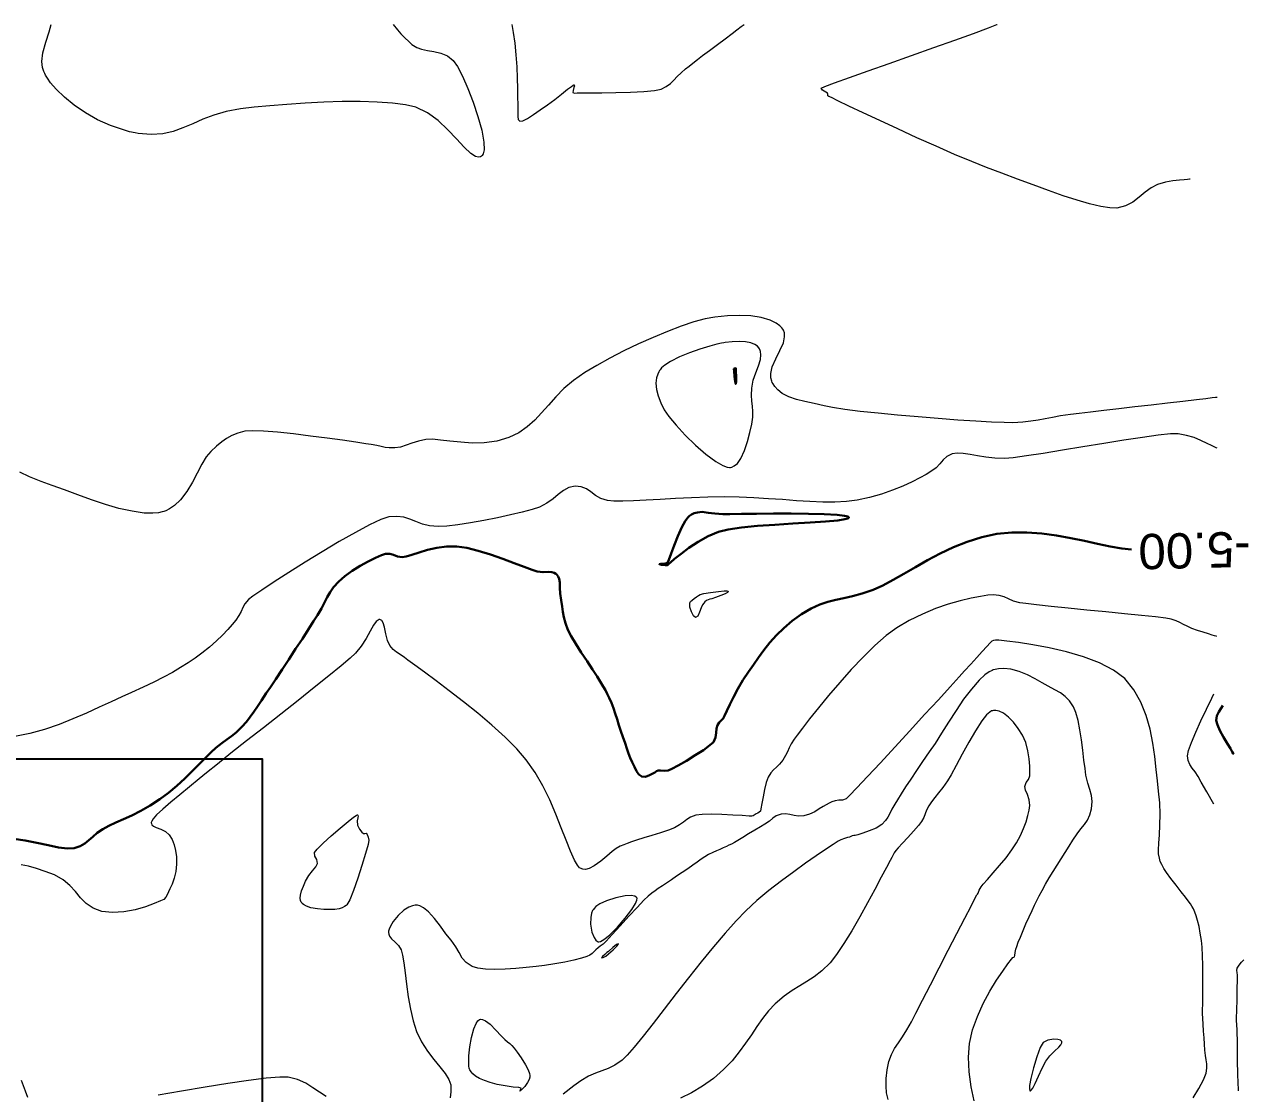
# Model space of a CAD drawing. Header units: metres. Extents: x 2662 to 3279, y 1027 to 1511.
# Drawn here: x 3166.9 to 3270.9, y 1419.6 to 1510.5 of the extents above; entities that cross this region are included whole.
import ezdxf

# ---------------------------------------------------------------- set-up
doc = ezdxf.new("R2010")
doc.units = ezdxf.units.M
doc.header["$LTSCALE"] = 1000
doc.layers.add('01 main point', color=1, linetype='Continuous')
for name, color, linetype, lineweight in [('CONT-MJR', 251, 'Continuous', 30), ('CONT-MNR', 252, 'Continuous', 9), ('TEXT KONT', 3, 'Continuous', 15)]:
    doc.layers.add(name, color=color, linetype=linetype, lineweight=lineweight)
doc.styles.get("Standard").update_dxf_attribs({"font": 'arial.ttf'})

msp = doc.modelspace()

# ---------------------------------------------------------------- linework, layer by layer
at = {"layer": '01 main point'}
msp.add_lwpolyline([(2684.6, 1092.67), (3187.11, 1092.67), (3187.11, 1448.02), (2684.6, 1448.02)], close=True, dxfattribs=at)
at = {"layer": 'CONT-MJR', "elevation": -5, "flags": 128}
for points in [[(3227.3, 1481.25), (3227.3, 1481.25), (3227.28, 1481.24), (3227.24, 1481.23), (3227.19, 1481.2), (3227.2, 1481), (3227.24, 1480.56), (3227.29, 1480.12), (3227.35, 1479.93), (3227.39, 1480.12), (3227.39, 1480.55), (3227.36, 1480.98), (3227.35, 1481.18), (3227.36, 1481.24)], [(3223.49, 1468.76), (3223.41, 1468.71), (3223.26, 1468.56), (3223.04, 1468.26), (3222.75, 1467.74), (3222.42, 1466.99), (3222.12, 1466.2), (3221.86, 1465.5), (3221.66, 1464.97), (3221.53, 1464.73), (3221.26, 1464.64), (3220.98, 1464.64), (3220.85, 1464.6), (3221.02, 1464.54), (3221.34, 1464.51), (3221.53, 1464.51), (3221.59, 1464.57), (3221.66, 1464.64), (3221.79, 1464.76), (3222.15, 1465.06), (3222.69, 1465.49), (3223.37, 1465.99), (3224.16, 1466.5), (3225.01, 1466.98), (3225.88, 1467.36), (3226.69, 1467.55), (3227.82, 1467.71), (3229.18, 1467.85), (3230.67, 1467.96), (3232.2, 1468.05), (3233.66, 1468.14), (3234.97, 1468.23), (3236.02, 1468.33), (3236.61, 1468.42), (3236.87, 1468.49), (3236.95, 1468.55), (3236.96, 1468.57), (3236.95, 1468.6), (3236.86, 1468.65), (3236.58, 1468.72), (3235.96, 1468.79), (3234.87, 1468.85), (3233.54, 1468.88), (3232.06, 1468.9), (3230.55, 1468.9), (3229.1, 1468.89), (3227.84, 1468.87), (3226.85, 1468.86), (3226.25, 1468.85), (3225.58, 1468.9), (3225, 1468.98), (3224.49, 1469.04), (3224.1, 1469.01), (3223.8, 1468.93), (3223.59, 1468.83)]]:
    msp.add_lwpolyline(points, close=True, dxfattribs=at)
for points in [[(3260.98, 1465.85), (3260.18, 1465.94), (3259.18, 1466.11), (3258.11, 1466.33), (3256.99, 1466.58), (3255.82, 1466.82), (3254.61, 1467.04), (3253.37, 1467.21), (3252.1, 1467.3), (3250.82, 1467.3), (3249.53, 1467.17), (3248.26, 1466.9), (3247.03, 1466.51), (3245.86, 1466.04), (3244.73, 1465.51), (3243.65, 1464.94), (3242.62, 1464.35), (3241.64, 1463.79), (3240.72, 1463.26), (3239.84, 1462.8), (3239.02, 1462.43), (3238.09, 1462.1), (3237.28, 1461.88), (3236.54, 1461.71), (3235.86, 1461.57), (3235.18, 1461.4), (3234.5, 1461.17), (3233.76, 1460.84), (3232.94, 1460.36), (3232.13, 1459.78), (3231.42, 1459.18), (3230.8, 1458.56), (3230.24, 1457.94), (3229.74, 1457.31), (3229.28, 1456.68), (3228.85, 1456.06), (3228.42, 1455.45), (3227.95, 1454.74), (3227.52, 1454.01), (3227.15, 1453.31), (3226.84, 1452.67), (3226.58, 1452.13), (3226.4, 1451.73), (3226.28, 1451.5), (3226.09, 1451.29), (3225.93, 1451.14), (3225.78, 1450.92), (3225.71, 1450.64), (3225.69, 1450.28), (3225.62, 1449.88), (3225.45, 1449.49), (3225.14, 1449.21), (3224.6, 1448.81), (3223.9, 1448.36), (3223.16, 1447.9), (3222.46, 1447.5), (3221.91, 1447.2), (3221.61, 1447.06), (3221.26, 1447.03), (3220.95, 1447.06), (3220.75, 1447.07), (3220.61, 1447), (3220.47, 1446.91), (3220.3, 1446.81), (3220.01, 1446.66), (3219.68, 1446.54), (3219.36, 1446.55), (3219.11, 1446.72), (3218.92, 1447), (3218.75, 1447.37), (3218.55, 1447.79), (3218.38, 1448.14), (3218.23, 1448.52), (3218.09, 1448.93), (3217.93, 1449.4), (3217.74, 1449.93), (3217.57, 1450.42), (3217.41, 1450.92), (3217.26, 1451.42), (3217.1, 1451.91), (3216.94, 1452.38), (3216.77, 1452.81), (3216.58, 1453.25), (3216.42, 1453.58), (3216.26, 1453.89), (3216.07, 1454.22), (3215.83, 1454.63), (3215.56, 1455.06), (3215.17, 1455.66), (3214.7, 1456.35), (3214.2, 1457.1), (3213.74, 1457.83), (3213.34, 1458.48), (3213.08, 1459.02), (3212.87, 1459.59), (3212.74, 1460.09), (3212.65, 1460.55), (3212.58, 1461.02), (3212.49, 1461.55), (3212.42, 1462.1), (3212.4, 1462.6), (3212.38, 1463.05), (3212.33, 1463.35), (3212.25, 1463.55), (3212.17, 1463.66), (3212.12, 1463.72), (3212.05, 1463.78), (3211.92, 1463.86), (3211.71, 1463.93), (3211.4, 1463.94), (3210.96, 1463.92), (3210.45, 1463.98), (3210.04, 1464.11), (3209.37, 1464.37), (3208.51, 1464.7), (3207.53, 1465.07), (3206.49, 1465.43), (3205.46, 1465.75), (3204.48, 1466), (3203.63, 1466.11), (3202.76, 1466.1), (3201.93, 1465.98), (3201.14, 1465.81), (3200.43, 1465.6), (3199.81, 1465.41), (3199.32, 1465.27), (3198.98, 1465.21), (3198.58, 1465.27), (3198.26, 1465.39), (3197.95, 1465.48), (3197.57, 1465.48), (3197.22, 1465.38), (3196.71, 1465.15), (3196.09, 1464.84), (3195.42, 1464.46), (3194.74, 1464.03), (3194.12, 1463.59), (3193.6, 1463.14), (3193.16, 1462.66), (3192.85, 1462.22), (3192.61, 1461.8), (3192.39, 1461.35), (3192.14, 1460.85), (3191.8, 1460.27), (3191.46, 1459.75), (3191.02, 1459.07), (3190.5, 1458.27), (3189.93, 1457.4), (3189.35, 1456.51), (3188.77, 1455.64), (3188.24, 1454.84), (3187.78, 1454.16), (3187.42, 1453.63), (3187.02, 1453.03), (3186.68, 1452.52), (3186.37, 1452.06), (3186.07, 1451.63), (3185.74, 1451.21), (3185.35, 1450.77), (3184.88, 1450.31), (3184.47, 1449.99), (3184.08, 1449.71), (3183.65, 1449.4), (3183.13, 1448.99), (3182.74, 1448.62), (3182.26, 1448.16), (3181.73, 1447.61), (3181.14, 1447.02), (3180.5, 1446.4), (3179.82, 1445.78), (3179.11, 1445.18), (3178.38, 1444.63), (3177.55, 1444.09), (3176.76, 1443.64), (3176.01, 1443.26), (3175.3, 1442.93), (3174.65, 1442.64), (3174.06, 1442.37), (3173.55, 1442.09), (3173.06, 1441.76), (3172.68, 1441.44), (3172.35, 1441.14), (3172.02, 1440.87), (3171.62, 1440.64), (3171.1, 1440.47), (3170.54, 1440.44), (3169.78, 1440.54), (3168.89, 1440.72), (3167.92, 1440.93), (3166.92, 1441.13), (3165.97, 1441.27)], [(3269.68, 1448.45), (3269.64, 1448.51), (3269.55, 1448.67), (3269.4, 1448.94), (3269.15, 1449.35), (3268.82, 1449.91), (3268.51, 1450.47), (3268.29, 1450.96), (3268.19, 1451.32), (3268.25, 1451.72), (3268.42, 1452.06), (3268.61, 1452.36), (3268.75, 1452.6)]]:
    msp.add_lwpolyline(points, dxfattribs=at)
at = {"layer": 'CONT-MNR', "flags": 128}
for points, elevation in [([(3198.21, 1510.47), (3198.58, 1510.01), (3198.88, 1509.67), (3199.24, 1509.32), (3199.52, 1509.04), (3199.81, 1508.78), (3200.23, 1508.51), (3200.63, 1508.36), (3201.13, 1508.26), (3201.69, 1508.17), (3202.28, 1508.03), (3202.83, 1507.8), (3203.33, 1507.41), (3203.68, 1506.91), (3204.11, 1506.09), (3204.57, 1505.04), (3205.02, 1503.86), (3205.43, 1502.64), (3205.75, 1501.48), (3205.93, 1500.47), (3205.95, 1499.83), (3205.88, 1499.48), (3205.78, 1499.33), (3205.72, 1499.27), (3205.64, 1499.23), (3205.48, 1499.19), (3205.21, 1499.24), (3204.81, 1499.5), (3204.25, 1500.04), (3203.6, 1500.75), (3202.86, 1501.53), (3202.05, 1502.3), (3201.14, 1502.96), (3200.14, 1503.43), (3199.26, 1503.64), (3198.15, 1503.79), (3196.85, 1503.88), (3195.42, 1503.91), (3193.89, 1503.91), (3192.32, 1503.86), (3190.74, 1503.78), (3189.19, 1503.68), (3187.73, 1503.56), (3186.4, 1503.43), (3185.23, 1503.3), (3184.02, 1503.08), (3182.97, 1502.77), (3182.03, 1502.41), (3181.18, 1502.03), (3180.35, 1501.68), (3179.52, 1501.38), (3178.63, 1501.18), (3177.65, 1501.11), (3176.53, 1501.21), (3176.29, 1501.26), (3175.81, 1501.36), (3175.11, 1501.56), (3174.19, 1501.88), (3173.08, 1502.38), (3172.05, 1502.97), (3171.11, 1503.6), (3170.28, 1504.28), (3169.57, 1504.97), (3169.1, 1505.52), (3168.82, 1505.91), (3168.66, 1506.17), (3168.6, 1506.3), (3168.52, 1506.46), (3168.42, 1506.8), (3168.36, 1507.33), (3168.44, 1508.05), (3168.68, 1508.96), (3168.97, 1509.84), (3169.14, 1510.47)], -8), ([(3208.31, 1510.47), (3208.42, 1509.8), (3208.56, 1508.87), (3208.66, 1507.88), (3208.73, 1506.88), (3208.77, 1505.9), (3208.79, 1505.02), (3208.8, 1504.27), (3208.81, 1503.7), (3208.82, 1503.38), (3208.83, 1503), (3208.83, 1502.66), (3208.86, 1502.4), (3208.98, 1502.24), (3209.23, 1502.27), (3209.63, 1502.48), (3210.15, 1502.82), (3210.73, 1503.22), (3211.34, 1503.63), (3211.95, 1504.08), (3212.54, 1504.54), (3213.05, 1504.96), (3213.37, 1505.21), (3213.53, 1505.31), (3213.59, 1505.34), (3213.61, 1505.34), (3213.62, 1505.32), (3213.63, 1505.25), (3213.59, 1505.1), (3213.51, 1504.87), (3213.48, 1504.68), (3213.63, 1504.63), (3213.85, 1504.65), (3214.16, 1504.65), (3214.91, 1504.65), (3215.95, 1504.66), (3217.15, 1504.68), (3218.39, 1504.71), (3219.52, 1504.77), (3220.43, 1504.85), (3220.99, 1504.96), (3221.44, 1505.19), (3221.79, 1505.45), (3222.08, 1505.75), (3222.37, 1506.06), (3222.7, 1506.37), (3223.08, 1506.69), (3223.38, 1506.94), (3223.69, 1507.18), (3224.08, 1507.49), (3224.51, 1507.82), (3225.1, 1508.26), (3225.78, 1508.76), (3226.45, 1509.26), (3227.04, 1509.7), (3227.44, 1510.01), (3227.81, 1510.29), (3228.06, 1510.47)], -7), ([(3265.99, 1497.33), (3265.91, 1497.31), (3265.75, 1497.3), (3265.48, 1497.27), (3265.07, 1497.24), (3264.51, 1497.19), (3263.88, 1497.07), (3263.2, 1496.88), (3262.65, 1496.6), (3262.15, 1496.22), (3261.64, 1495.79), (3261.09, 1495.38), (3260.47, 1495.05), (3259.73, 1494.87), (3259.14, 1494.88), (3258.37, 1495.01), (3257.43, 1495.23), (3256.36, 1495.54), (3255.18, 1495.92), (3253.93, 1496.36), (3252.62, 1496.83), (3251.29, 1497.32), (3249.97, 1497.82), (3248.67, 1498.31), (3247.41, 1498.82), (3245.95, 1499.43), (3244.38, 1500.12), (3242.75, 1500.85), (3241.13, 1501.59), (3239.59, 1502.3), (3238.17, 1502.96), (3236.96, 1503.54), (3236.02, 1503.99), (3235.49, 1504.25), (3235.26, 1504.36), (3235.18, 1504.4), (3235.17, 1504.41), (3235.17, 1504.42), (3235.16, 1504.46), (3235.16, 1504.54), (3235.15, 1504.62), (3234.99, 1504.72), (3234.73, 1504.88), (3234.6, 1505.05), (3234.91, 1505.19), (3235.75, 1505.5), (3237.01, 1505.96), (3238.59, 1506.53), (3240.39, 1507.16), (3242.29, 1507.83), (3244.19, 1508.5), (3245.98, 1509.14), (3247.56, 1509.71), (3248.83, 1510.18), (3249.54, 1510.46), (3249.57, 1510.47)], -8), ([(3268.28, 1478.78), (3268.14, 1478.76), (3267.84, 1478.73), (3267.32, 1478.67), (3266.51, 1478.57), (3265.34, 1478.44), (3264.04, 1478.29), (3262.67, 1478.13), (3261.28, 1477.97), (3259.92, 1477.82), (3258.64, 1477.67), (3257.49, 1477.53), (3256.53, 1477.42), (3255.8, 1477.33), (3254.96, 1477.2), (3254.26, 1477.08), (3253.64, 1476.95), (3253.06, 1476.84), (3252.44, 1476.75), (3251.74, 1476.67), (3250.9, 1476.63), (3250.16, 1476.64), (3249.1, 1476.68), (3247.76, 1476.75), (3246.23, 1476.85), (3244.56, 1476.98), (3242.84, 1477.12), (3241.11, 1477.27), (3239.45, 1477.43), (3237.93, 1477.59), (3236.62, 1477.75), (3235.58, 1477.91), (3234.87, 1478.05), (3234.02, 1478.25), (3233.23, 1478.43), (3232.5, 1478.61), (3231.85, 1478.83), (3231.29, 1479.12), (3230.91, 1479.43), (3230.66, 1479.71), (3230.52, 1479.93), (3230.45, 1480.05), (3230.4, 1480.17), (3230.33, 1480.43), (3230.32, 1480.82), (3230.45, 1481.37), (3230.75, 1482.06), (3231.1, 1482.75), (3231.39, 1483.42), (3231.5, 1483.92), (3231.48, 1484.26), (3231.4, 1484.48), (3231.34, 1484.58), (3231.26, 1484.68), (3231.09, 1484.87), (3230.78, 1485.1), (3230.27, 1485.35), (3229.51, 1485.57), (3228.63, 1485.7), (3227.66, 1485.73), (3226.63, 1485.7), (3225.58, 1485.61), (3224.75, 1485.46), (3223.78, 1485.2), (3222.7, 1484.84), (3221.53, 1484.39), (3220.31, 1483.88), (3219.07, 1483.32), (3217.84, 1482.73), (3216.65, 1482.11), (3215.53, 1481.5), (3214.52, 1480.9), (3213.55, 1480.22), (3212.74, 1479.53), (3212.05, 1478.83), (3211.43, 1478.13), (3210.84, 1477.47), (3210.26, 1476.84), (3209.62, 1476.27), (3208.9, 1475.78), (3208.06, 1475.38), (3207.02, 1475.07), (3205.97, 1474.93), (3204.94, 1474.9), (3203.96, 1474.96), (3203.05, 1475.06), (3202.24, 1475.15), (3201.55, 1475.22), (3201.01, 1475.2), (3200.36, 1475.07), (3199.81, 1474.89), (3199.32, 1474.71), (3198.85, 1474.56), (3198.35, 1474.49), (3197.89, 1474.49), (3197.53, 1474.53), (3197.19, 1474.61), (3196.83, 1474.7), (3196.36, 1474.78), (3195.89, 1474.84), (3195.04, 1474.96), (3193.92, 1475.13), (3192.6, 1475.31), (3191.18, 1475.49), (3189.75, 1475.67), (3188.39, 1475.81), (3187.19, 1475.91), (3186.23, 1475.95), (3185.62, 1475.9), (3185, 1475.74), (3184.49, 1475.54), (3184.06, 1475.29), (3183.65, 1474.99), (3183.21, 1474.63), (3182.71, 1474.18), (3182.31, 1473.72), (3181.94, 1473.09), (3181.56, 1472.35), (3181.16, 1471.57), (3180.69, 1470.79), (3180.15, 1470.08), (3179.64, 1469.6), (3179.21, 1469.3), (3178.89, 1469.15), (3178.72, 1469.09), (3178.58, 1469.04), (3178.28, 1468.98), (3177.78, 1468.93), (3177.04, 1468.95), (3176.02, 1469.1), (3174.91, 1469.35), (3173.75, 1469.69), (3172.57, 1470.08), (3171.41, 1470.49), (3170.28, 1470.91), (3169.24, 1471.3), (3168.3, 1471.64), (3167.3, 1472.03), (3166.48, 1472.41)], -7), ([(3268.26, 1474.47), (3268.18, 1474.5), (3268.03, 1474.57), (3267.78, 1474.69), (3267.41, 1474.87), (3266.89, 1475.12), (3266.31, 1475.36), (3265.67, 1475.55), (3264.95, 1475.68), (3264.31, 1475.67), (3263.27, 1475.56), (3261.92, 1475.37), (3260.34, 1475.13), (3258.63, 1474.86), (3256.85, 1474.57), (3255.11, 1474.28), (3253.49, 1474.02), (3252.07, 1473.8), (3250.94, 1473.65), (3250.19, 1473.59), (3249.37, 1473.61), (3248.61, 1473.69), (3247.91, 1473.81), (3247.26, 1473.93), (3246.69, 1474.02), (3246.18, 1474.05), (3245.75, 1473.98), (3245.29, 1473.76), (3244.97, 1473.47), (3244.7, 1473.14), (3244.38, 1472.8), (3243.94, 1472.47), (3243.54, 1472.23), (3242.99, 1471.94), (3242.33, 1471.6), (3241.55, 1471.24), (3240.68, 1470.89), (3239.73, 1470.55), (3238.72, 1470.26), (3237.66, 1470.04), (3236.75, 1469.92), (3235.78, 1469.87), (3234.74, 1469.88), (3233.65, 1469.92), (3232.51, 1470), (3231.33, 1470.09), (3230.12, 1470.17), (3228.89, 1470.25), (3227.64, 1470.31), (3226.38, 1470.33), (3224.98, 1470.3), (3223.58, 1470.25), (3222.22, 1470.18), (3220.93, 1470.11), (3219.74, 1470.04), (3218.66, 1469.98), (3217.74, 1469.95), (3216.99, 1469.95), (3216.45, 1470.01), (3215.88, 1470.19), (3215.43, 1470.45), (3215.03, 1470.74), (3214.65, 1471), (3214.21, 1471.18), (3213.68, 1471.23), (3213.14, 1471.12), (3212.69, 1470.87), (3212.26, 1470.53), (3211.81, 1470.15), (3211.29, 1469.78), (3210.65, 1469.46), (3210.04, 1469.26), (3209.2, 1469.03), (3208.2, 1468.79), (3207.09, 1468.55), (3205.93, 1468.31), (3204.79, 1468.11), (3203.73, 1467.95), (3202.79, 1467.84), (3202.05, 1467.8), (3201.32, 1467.86), (3200.71, 1468.01), (3200.16, 1468.22), (3199.65, 1468.42), (3199.12, 1468.59), (3198.53, 1468.67), (3197.84, 1468.62), (3197.18, 1468.4), (3196.21, 1467.94), (3195.01, 1467.3), (3193.64, 1466.52), (3192.19, 1465.66), (3190.73, 1464.77), (3189.34, 1463.89), (3188.09, 1463.09), (3187.05, 1462.4), (3186.3, 1461.88), (3185.92, 1461.59), (3185.62, 1461.24), (3185.43, 1460.92), (3185.29, 1460.59), (3185.11, 1460.25), (3184.84, 1459.86), (3184.53, 1459.48), (3184.16, 1459.05), (3183.72, 1458.58), (3183.2, 1458.08), (3182.61, 1457.56), (3181.94, 1457.03), (3181.38, 1456.63), (3180.79, 1456.22), (3180.15, 1455.82), (3179.45, 1455.41), (3178.7, 1455), (3177.87, 1454.58), (3176.96, 1454.15), (3175.97, 1453.71), (3175.16, 1453.34), (3174.24, 1452.91), (3173.23, 1452.44), (3172.15, 1451.94), (3171, 1451.45), (3169.81, 1450.98), (3168.57, 1450.56), (3167.32, 1450.21), (3166.06, 1449.95)], -6), ([(3268.25, 1458.46), (3268.19, 1458.48), (3268.06, 1458.52), (3267.85, 1458.58), (3267.53, 1458.68), (3267.08, 1458.82), (3266.61, 1458.98), (3266.13, 1459.15), (3265.72, 1459.33), (3265.4, 1459.49), (3265.11, 1459.65), (3264.79, 1459.8), (3264.37, 1459.93), (3263.91, 1460.01), (3263.03, 1460.12), (3261.83, 1460.25), (3260.39, 1460.39), (3258.82, 1460.55), (3257.19, 1460.71), (3255.61, 1460.87), (3254.15, 1461.01), (3252.92, 1461.14), (3252, 1461.25), (3251.49, 1461.32), (3250.96, 1461.47), (3250.54, 1461.65), (3250.16, 1461.83), (3249.74, 1461.95), (3249.22, 1462), (3248.78, 1461.96), (3248.15, 1461.87), (3247.35, 1461.72), (3246.42, 1461.49), (3245.4, 1461.2), (3244.32, 1460.83), (3243.21, 1460.37), (3242.1, 1459.83), (3241.03, 1459.2), (3240.14, 1458.54), (3239.18, 1457.7), (3238.18, 1456.71), (3237.17, 1455.65), (3236.18, 1454.54), (3235.24, 1453.44), (3234.38, 1452.39), (3233.62, 1451.46), (3233.01, 1450.67), (3232.56, 1450.08), (3232.31, 1449.74), (3232.06, 1449.34), (3231.88, 1449), (3231.74, 1448.67), (3231.58, 1448.34), (3231.34, 1447.95), (3231.07, 1447.61), (3230.81, 1447.36), (3230.56, 1447.13), (3230.33, 1446.87), (3230.1, 1446.51), (3229.93, 1446.05), (3229.79, 1445.46), (3229.67, 1444.83), (3229.57, 1444.26), (3229.49, 1443.82), (3229.44, 1443.61), (3229.23, 1443.45), (3229.08, 1443.38), (3228.99, 1443.33), (3228.91, 1443.28), (3228.82, 1443.23), (3228.72, 1443.19), (3228.48, 1443.2), (3227.9, 1443.24), (3227.09, 1443.28), (3226.17, 1443.33), (3225.26, 1443.35), (3224.48, 1443.33), (3223.95, 1443.27), (3223.51, 1443.1), (3223.18, 1442.9), (3222.89, 1442.67), (3222.57, 1442.44), (3222.14, 1442.2), (3221.62, 1442), (3220.95, 1441.78), (3220.22, 1441.56), (3219.52, 1441.35), (3218.91, 1441.16), (3218.49, 1441.02), (3218.11, 1440.88), (3217.82, 1440.76), (3217.53, 1440.63), (3217.17, 1440.45), (3216.83, 1440.2), (3216.38, 1439.8), (3215.87, 1439.36), (3215.32, 1438.96), (3214.88, 1438.75), (3214.56, 1438.67), (3214.35, 1438.68), (3214.25, 1438.7), (3214.19, 1438.73), (3214.07, 1438.81), (3213.89, 1439.03), (3213.63, 1439.46), (3213.29, 1440.21), (3212.92, 1441.14), (3212.51, 1442.21), (3212.05, 1443.36), (3211.53, 1444.57), (3210.94, 1445.76), (3210.28, 1446.91), (3209.54, 1447.97), (3208.72, 1448.9), (3207.73, 1449.89), (3206.61, 1450.91), (3205.41, 1451.93), (3204.19, 1452.91), (3202.99, 1453.84), (3201.87, 1454.69), (3200.88, 1455.42), (3200.07, 1456.02), (3199.48, 1456.44), (3199.18, 1456.67), (3198.81, 1456.94), (3198.5, 1457.14), (3198.22, 1457.35), (3197.94, 1457.68), (3197.75, 1458.11), (3197.61, 1458.68), (3197.49, 1459.24), (3197.37, 1459.62), (3197.25, 1459.81), (3197.15, 1459.88), (3197.09, 1459.89), (3197.04, 1459.89), (3196.94, 1459.86), (3196.78, 1459.73), (3196.56, 1459.43), (3196.26, 1458.91), (3195.92, 1458.29), (3195.51, 1457.64), (3195.02, 1457.03), (3194.57, 1456.61), (3193.79, 1455.96), (3192.75, 1455.11), (3191.51, 1454.12), (3190.13, 1453.02), (3188.67, 1451.87), (3187.19, 1450.71), (3185.76, 1449.58), (3184.43, 1448.54), (3183.28, 1447.62), (3182.36, 1446.88), (3181.72, 1446.35), (3180.91, 1445.67), (3180.09, 1445), (3179.33, 1444.37), (3178.65, 1443.79), (3178.11, 1443.29), (3177.82, 1442.97), (3177.69, 1442.77), (3177.65, 1442.66), (3177.65, 1442.61), (3177.66, 1442.56), (3177.7, 1442.46), (3177.83, 1442.34), (3178.08, 1442.22), (3178.46, 1442.08), (3178.86, 1441.9), (3179.18, 1441.6), (3179.42, 1441.21), (3179.6, 1440.76), (3179.72, 1440.27), (3179.79, 1439.72), (3179.81, 1439.12), (3179.74, 1438.5), (3179.6, 1437.92), (3179.42, 1437.42), (3179.24, 1437.02), (3179.12, 1436.76), (3179.01, 1436.5), (3178.9, 1436.3), (3178.71, 1436.12), (3178.44, 1435.99), (3177.91, 1435.76), (3177.17, 1435.49), (3176.29, 1435.24), (3175.33, 1435.06), (3174.37, 1434.99), (3173.46, 1435.09), (3172.71, 1435.36), (3172.13, 1435.77), (3171.65, 1436.26), (3171.21, 1436.78), (3170.74, 1437.31), (3170.17, 1437.79), (3169.42, 1438.19), (3168.63, 1438.5), (3167.9, 1438.75), (3167.23, 1438.94), (3166.58, 1439.04)], -4), ([(3266.23, 1419.25), (3266.71, 1420.05), (3267.11, 1420.79), (3267.33, 1421.34), (3267.4, 1421.77), (3267.39, 1422.14), (3267.34, 1422.47), (3267.28, 1422.85), (3267.23, 1423.31), (3267.2, 1423.8), (3267.16, 1424.35), (3267.12, 1424.93), (3267.08, 1425.5), (3267.05, 1426), (3267.03, 1426.41), (3267.03, 1426.83), (3267.04, 1427.17), (3267.05, 1427.5), (3267.06, 1427.93), (3267.06, 1428.34), (3267.06, 1428.96), (3267.05, 1429.71), (3267.04, 1430.53), (3267.02, 1431.33), (3266.99, 1432.05), (3266.94, 1432.62), (3266.84, 1433.25), (3266.73, 1433.81), (3266.61, 1434.31), (3266.49, 1434.72), (3266.38, 1435.04), (3266.25, 1435.32), (3266.13, 1435.53), (3266, 1435.73), (3265.82, 1435.99), (3265.59, 1436.3), (3265.22, 1436.77), (3264.78, 1437.32), (3264.33, 1437.89), (3263.96, 1438.39), (3263.73, 1438.74), (3263.56, 1439.07), (3263.44, 1439.34), (3263.36, 1439.62), (3263.29, 1439.98), (3263.28, 1440.34), (3263.31, 1440.89), (3263.36, 1441.59), (3263.4, 1442.43), (3263.42, 1443.35), (3263.39, 1444.33), (3263.29, 1445.32), (3263.19, 1446.18), (3263.09, 1447.16), (3262.98, 1448.25), (3262.81, 1449.4), (3262.58, 1450.58), (3262.25, 1451.75), (3261.79, 1452.88), (3261.19, 1453.94), (3260.41, 1454.88), (3259.47, 1455.6), (3258.28, 1456.22), (3256.91, 1456.74), (3255.46, 1457.16), (3253.99, 1457.5), (3252.61, 1457.76), (3251.37, 1457.94), (3250.38, 1458.07), (3249.71, 1458.14), (3249.44, 1458.16), (3249.27, 1458.13), (3249.12, 1458.05), (3248.98, 1457.91), (3248.7, 1457.61), (3248.3, 1457.18), (3247.83, 1456.66), (3247.32, 1456.1), (3246.8, 1455.53), (3246.34, 1455.03), (3245.57, 1454.19), (3244.57, 1453.09), (3243.4, 1451.82), (3242.15, 1450.45), (3240.87, 1449.06), (3239.65, 1447.73), (3238.55, 1446.55), (3237.65, 1445.59), (3237.01, 1444.94), (3236.72, 1444.67), (3236.41, 1444.56), (3236.12, 1444.55), (3235.8, 1444.5), (3235.51, 1444.4), (3235.3, 1444.3), (3235.03, 1444.16), (3234.78, 1444.02), (3234.45, 1443.81), (3234.06, 1443.57), (3233.61, 1443.36), (3233.13, 1443.22), (3232.69, 1443.19), (3232.3, 1443.25), (3231.94, 1443.34), (3231.58, 1443.4), (3231.2, 1443.37), (3230.79, 1443.22), (3230.49, 1443.02), (3230.2, 1442.77), (3229.82, 1442.5), (3229.44, 1442.27), (3228.96, 1441.99), (3228.44, 1441.68), (3227.94, 1441.38), (3227.52, 1441.13), (3227.23, 1440.96), (3226.97, 1440.82), (3226.76, 1440.72), (3226.55, 1440.61), (3226.28, 1440.49), (3225.98, 1440.36), (3225.7, 1440.24), (3225.39, 1440.11), (3225.03, 1439.93), (3224.72, 1439.74), (3224.4, 1439.53), (3224.07, 1439.29), (3223.69, 1439.02), (3223.26, 1438.72), (3222.79, 1438.4), (3222.32, 1438.08), (3221.88, 1437.78), (3221.47, 1437.5), (3221.11, 1437.26), (3220.76, 1437.03), (3220.49, 1436.85), (3220.22, 1436.66), (3219.9, 1436.4), (3219.54, 1436.05), (3218.96, 1435.44), (3218.26, 1434.68), (3217.52, 1433.87), (3216.84, 1433.14), (3216.32, 1432.58), (3216.06, 1432.3), (3215.83, 1432.13), (3215.65, 1432), (3215.44, 1431.84), (3215.27, 1431.66), (3215.14, 1431.51), (3214.95, 1431.37), (3214.69, 1431.27), (3214.22, 1431.13), (3213.57, 1430.96), (3212.8, 1430.79), (3211.96, 1430.63), (3211.09, 1430.5), (3210.37, 1430.42), (3209.54, 1430.33), (3208.65, 1430.25), (3207.74, 1430.2), (3206.87, 1430.17), (3206.08, 1430.19), (3205.42, 1430.27), (3204.93, 1430.41), (3204.42, 1430.74), (3204.09, 1431.13), (3203.84, 1431.59), (3203.55, 1432.09), (3203.14, 1432.64), (3202.7, 1433.19), (3202.23, 1433.83), (3201.73, 1434.48), (3201.22, 1435.06), (3200.81, 1435.4), (3200.49, 1435.56), (3200.29, 1435.62), (3200.18, 1435.62), (3200.08, 1435.62), (3199.87, 1435.58), (3199.55, 1435.46), (3199.13, 1435.19), (3198.64, 1434.74), (3198.23, 1434.24), (3197.99, 1433.85), (3197.88, 1433.58), (3197.83, 1433.43), (3197.82, 1433.37), (3197.82, 1433.29), (3197.84, 1433.16), (3197.91, 1432.98), (3198.08, 1432.77), (3198.37, 1432.51), (3198.66, 1432.21), (3198.9, 1431.82), (3199.01, 1431.39), (3199.12, 1430.73), (3199.23, 1429.87), (3199.35, 1428.9), (3199.5, 1427.85), (3199.69, 1426.8), (3199.92, 1425.8), (3200.21, 1424.9), (3200.64, 1424.01), (3201.14, 1423.22), (3201.68, 1422.52), (3202.19, 1421.88), (3202.64, 1421.32), (3202.96, 1420.81), (3203.11, 1420.35), (3203.13, 1419.76), (3203.07, 1419.24)], -3), ([(3247.61, 1418.99), (3247.37, 1420.2), (3247.2, 1421.46), (3247.14, 1422.7), (3247.23, 1423.88), (3247.48, 1425.03), (3247.89, 1426.17), (3248.39, 1427.28), (3248.95, 1428.32), (3249.52, 1429.24), (3250.04, 1430.03), (3250.48, 1430.64), (3250.78, 1431.03), (3250.9, 1431.17), (3250.98, 1431.2), (3251.05, 1431.23), (3251.07, 1431.35), (3251.1, 1431.6), (3251.16, 1431.89), (3251.23, 1432.11), (3251.36, 1432.47), (3251.55, 1432.92), (3251.77, 1433.46), (3252.02, 1434.04), (3252.29, 1434.64), (3252.54, 1435.18), (3252.75, 1435.62), (3252.95, 1436.02), (3253.15, 1436.43), (3253.39, 1436.87), (3253.69, 1437.41), (3254, 1437.94), (3254.32, 1438.48), (3254.67, 1439.02), (3255.01, 1439.57), (3255.36, 1440.11), (3255.69, 1440.64), (3256.01, 1441.16), (3256.36, 1441.68), (3256.69, 1442.1), (3256.98, 1442.48), (3257.24, 1442.86), (3257.44, 1443.29), (3257.59, 1443.81), (3257.65, 1444.44), (3257.58, 1444.96), (3257.45, 1445.45), (3257.28, 1445.99), (3257.12, 1446.66), (3257.04, 1447.23), (3256.95, 1447.96), (3256.85, 1448.79), (3256.73, 1449.67), (3256.6, 1450.53), (3256.45, 1451.32), (3256.27, 1451.99), (3256.06, 1452.48), (3255.71, 1452.99), (3255.35, 1453.37), (3254.95, 1453.67), (3254.48, 1453.94), (3253.9, 1454.24), (3253.39, 1454.53), (3252.8, 1454.86), (3252.15, 1455.19), (3251.45, 1455.48), (3250.72, 1455.68), (3250.13, 1455.74), (3249.68, 1455.72), (3249.39, 1455.66), (3249.24, 1455.62), (3249.13, 1455.57), (3248.89, 1455.46), (3248.53, 1455.2), (3248.03, 1454.74), (3247.38, 1453.99), (3246.72, 1453.12), (3246.07, 1452.16), (3245.44, 1451.18), (3244.84, 1450.23), (3244.29, 1449.37), (3243.79, 1448.65), (3243.22, 1447.84), (3242.7, 1447.06), (3242.22, 1446.33), (3241.79, 1445.67), (3241.41, 1445.08), (3241.1, 1444.59), (3240.86, 1444.21), (3240.61, 1443.79), (3240.44, 1443.43), (3240.28, 1443.11), (3240.07, 1442.81), (3239.75, 1442.49), (3239.27, 1442.18), (3238.7, 1441.93), (3238.15, 1441.74), (3237.71, 1441.61), (3237.51, 1441.56), (3237.38, 1441.54), (3237.25, 1441.51), (3237.13, 1441.46), (3237.01, 1441.4), (3236.85, 1441.37), (3236.58, 1441.3), (3236.28, 1441.18), (3236.06, 1441.06), (3235.62, 1440.78), (3234.98, 1440.36), (3234.18, 1439.83), (3233.27, 1439.19), (3232.27, 1438.47), (3231.23, 1437.69), (3230.17, 1436.86), (3229.15, 1436.01), (3228.19, 1435.14), (3227.37, 1434.3), (3226.44, 1433.26), (3225.45, 1432.08), (3224.41, 1430.8), (3223.34, 1429.46), (3222.29, 1428.11), (3221.27, 1426.8), (3220.32, 1425.57), (3219.46, 1424.48), (3218.71, 1423.56), (3218.11, 1422.88), (3217.68, 1422.46), (3217.06, 1422.03), (3216.5, 1421.75), (3215.96, 1421.54), (3215.42, 1421.35), (3214.84, 1421.1), (3214.17, 1420.71), (3213.57, 1420.27), (3212.68, 1419.56)], -2), ([(3267.99, 1444.22), (3267.39, 1445.27), (3266.92, 1446.09), (3266.65, 1446.55), (3266.4, 1446.96), (3266.16, 1447.28), (3265.95, 1447.58), (3265.81, 1447.91), (3265.74, 1448.32), (3265.83, 1448.77), (3266.08, 1449.46), (3266.45, 1450.32), (3266.89, 1451.28), (3267.36, 1452.27), (3267.82, 1453.22), (3267.99, 1453.59)], -4), ([(3240.29, 1419.12), (3240.17, 1419.67), (3240.12, 1420.25), (3240.14, 1420.89), (3240.22, 1421.62), (3240.37, 1422.34), (3240.59, 1422.93), (3240.85, 1423.44), (3241.17, 1423.93), (3241.52, 1424.44), (3241.89, 1425.02), (3242.28, 1425.72), (3242.66, 1426.46), (3243.21, 1427.54), (3243.89, 1428.85), (3244.63, 1430.3), (3245.4, 1431.79), (3246.14, 1433.23), (3246.81, 1434.51), (3247.35, 1435.55), (3247.7, 1436.25), (3247.84, 1436.5), (3247.89, 1436.55), (3247.94, 1436.66), (3248.05, 1436.91), (3248.21, 1437.19), (3248.39, 1437.41), (3248.75, 1437.82), (3249.24, 1438.36), (3249.78, 1438.99), (3250.33, 1439.66), (3250.83, 1440.32), (3251.21, 1440.91), (3251.55, 1441.55), (3251.82, 1442.15), (3252.04, 1442.72), (3252.19, 1443.24), (3252.3, 1443.7), (3252.34, 1444.09), (3252.29, 1444.59), (3252.14, 1445.02), (3251.99, 1445.39), (3251.93, 1445.72), (3252.04, 1446.05), (3252.22, 1446.3), (3252.34, 1446.62), (3252.36, 1446.94), (3252.35, 1447.44), (3252.3, 1448.07), (3252.19, 1448.75), (3252, 1449.44), (3251.71, 1450.08), (3251.35, 1450.65), (3250.95, 1451.17), (3250.54, 1451.61), (3250.1, 1451.94), (3249.74, 1452.11), (3249.46, 1452.16), (3249.27, 1452.16), (3249.17, 1452.15), (3249.1, 1452.13), (3248.94, 1452.04), (3248.67, 1451.8), (3248.26, 1451.29), (3247.72, 1450.45), (3247.15, 1449.47), (3246.6, 1448.46), (3246.09, 1447.5), (3245.66, 1446.71), (3245.34, 1446.18), (3244.95, 1445.64), (3244.59, 1445.18), (3244.27, 1444.77), (3243.98, 1444.4), (3243.76, 1444.06), (3243.57, 1443.7), (3243.46, 1443.39), (3243.34, 1443.09), (3243.14, 1442.74), (3242.87, 1442.39), (3242.45, 1441.91), (3241.98, 1441.39), (3241.52, 1440.89), (3241.15, 1440.49), (3240.95, 1440.26), (3240.81, 1440.06), (3240.72, 1439.89), (3240.6, 1439.69), (3240.46, 1439.42), (3240.15, 1438.84), (3239.72, 1438), (3239.17, 1436.97), (3238.55, 1435.82), (3237.89, 1434.63), (3237.21, 1433.45), (3236.54, 1432.36), (3235.91, 1431.44), (3235.36, 1430.73), (3234.67, 1430.04), (3234.02, 1429.53), (3233.4, 1429.13), (3232.78, 1428.77), (3232.14, 1428.38), (3231.46, 1427.9), (3230.7, 1427.25), (3230.12, 1426.64), (3229.61, 1425.99), (3229.14, 1425.32), (3228.67, 1424.61), (3228.18, 1423.89), (3227.64, 1423.15), (3227.03, 1422.4), (3226.3, 1421.66), (3225.45, 1420.91), (3224.51, 1420.24), (3223.57, 1419.69), (3222.64, 1419.23)], -1), ([(3270.1, 1419.84), (3270.1, 1419.88), (3270.09, 1419.98), (3270.08, 1420.13), (3270.07, 1420.36), (3270.05, 1420.7), (3270.03, 1421.09), (3270.02, 1421.52), (3270.01, 1422.16), (3270, 1422.92), (3270, 1423.66), (3269.99, 1424.27), (3269.98, 1424.64), (3269.97, 1425.07), (3269.95, 1425.42), (3269.94, 1425.59), (3269.93, 1425.66), (3269.93, 1425.73), (3269.93, 1426.02), (3269.95, 1426.71), (3269.96, 1427.61), (3269.98, 1428.53), (3269.99, 1429.28), (3270, 1429.67), (3269.98, 1429.89), (3269.95, 1430.07), (3269.98, 1430.28), (3270.13, 1430.53), (3270.35, 1430.78), (3270.53, 1430.98)], -4), ([(3167.17, 1419.29), (3166.96, 1419.83), (3166.61, 1420.73)], -3), ([(3192.51, 1419.38), (3191.96, 1419.73), (3191.39, 1420.11), (3190.79, 1420.49), (3190.09, 1420.8), (3189.28, 1421.01), (3188.58, 1421.02), (3187.43, 1420.92), (3185.93, 1420.73), (3184.17, 1420.47), (3182.24, 1420.16), (3180.23, 1419.83), (3178.25, 1419.48)], -3)]:
    msp.add_lwpolyline(points, dxfattribs=dict(at, elevation=elevation))
for points, elevation in [([(3226.44, 1483.43), (3226.34, 1483.42), (3226.12, 1483.38), (3225.73, 1483.3), (3225.13, 1483.14), (3224.28, 1482.89), (3223.4, 1482.57), (3222.56, 1482.22), (3221.8, 1481.84), (3221.32, 1481.52), (3221.04, 1481.28), (3220.91, 1481.13), (3220.86, 1481.05), (3220.8, 1480.95), (3220.71, 1480.74), (3220.61, 1480.43), (3220.55, 1480), (3220.6, 1479.46), (3220.74, 1478.9), (3220.97, 1478.32), (3221.27, 1477.72), (3221.65, 1477.15), (3222.27, 1476.41), (3223.05, 1475.58), (3223.92, 1474.73), (3224.81, 1473.96), (3225.65, 1473.33), (3226.24, 1472.98), (3226.61, 1472.85), (3226.81, 1472.82), (3226.9, 1472.83), (3227.01, 1472.86), (3227.21, 1472.95), (3227.48, 1473.17), (3227.79, 1473.59), (3228.1, 1474.26), (3228.35, 1475.03), (3228.55, 1475.8), (3228.71, 1476.5), (3228.8, 1477.09), (3228.81, 1477.57), (3228.77, 1478.02), (3228.71, 1478.46), (3228.67, 1478.97), (3228.7, 1479.57), (3228.83, 1480.24), (3229.04, 1480.87), (3229.27, 1481.46), (3229.44, 1482.01), (3229.49, 1482.4), (3229.46, 1482.67), (3229.4, 1482.84), (3229.35, 1482.91), (3229.3, 1482.99), (3229.18, 1483.12), (3228.97, 1483.27), (3228.64, 1483.42), (3228.17, 1483.51), (3227.63, 1483.53), (3227.05, 1483.49)], -6), ([(3223.44, 1461.26), (3223.45, 1461.32), (3223.51, 1461.42), (3223.63, 1461.56), (3223.82, 1461.7), (3224.02, 1461.83), (3224.17, 1461.95), (3224.33, 1462.03), (3224.63, 1462.1), (3225.21, 1462.2), (3225.88, 1462.29), (3226.35, 1462.33), (3226.59, 1462.33), (3226.67, 1462.31), (3226.69, 1462.29), (3226.69, 1462.26), (3226.63, 1462.2), (3226.45, 1462.09), (3226.09, 1461.94), (3225.61, 1461.77), (3225.3, 1461.67), (3225.14, 1461.62), (3225, 1461.58), (3224.85, 1461.51), (3224.72, 1461.41), (3224.62, 1461.3), (3224.52, 1461.15), (3224.41, 1460.9), (3224.27, 1460.54), (3224.11, 1460.2), (3223.93, 1460.07), (3223.74, 1460.22), (3223.57, 1460.56), (3223.45, 1460.95)], -6), ([(3194.28, 1435.66), (3194.22, 1435.6), (3194.09, 1435.5), (3193.89, 1435.39), (3193.62, 1435.31), (3193.25, 1435.26), (3192.79, 1435.26), (3192.33, 1435.26), (3191.78, 1435.31), (3191.22, 1435.41), (3190.84, 1435.53), (3190.61, 1435.67), (3190.49, 1435.77), (3190.45, 1435.83), (3190.41, 1435.89), (3190.35, 1436.02), (3190.32, 1436.21), (3190.33, 1436.49), (3190.43, 1436.85), (3190.59, 1437.25), (3190.77, 1437.67), (3191.04, 1438.15), (3191.36, 1438.55), (3191.64, 1438.87), (3191.78, 1439.17), (3191.72, 1439.5), (3191.56, 1439.79), (3191.52, 1440.1), (3191.75, 1440.39), (3192.27, 1440.89), (3192.96, 1441.52), (3193.71, 1442.18), (3194.4, 1442.75), (3194.85, 1443.1), (3195.07, 1443.25), (3195.16, 1443.29), (3195.18, 1443.29), (3195.21, 1443.28), (3195.23, 1443.21), (3195.22, 1443.06), (3195.17, 1442.79), (3195.18, 1442.42), (3195.35, 1442.09), (3195.56, 1441.83), (3195.69, 1441.71), (3195.81, 1441.73), (3195.92, 1441.74), (3196.01, 1441.63), (3196.1, 1441.41), (3196.16, 1441.15), (3196.08, 1440.78), (3195.86, 1440.01), (3195.56, 1439), (3195.21, 1437.91), (3194.85, 1436.88), (3194.53, 1436.08)], -4), ([(3215.24, 1435.27), (3215.18, 1435.18), (3215.09, 1434.95), (3215.02, 1434.57), (3215.01, 1434.01), (3215.12, 1433.33), (3215.3, 1432.88), (3215.46, 1432.64), (3215.58, 1432.54), (3215.65, 1432.51), (3215.7, 1432.51), (3215.84, 1432.55), (3216.12, 1432.71), (3216.6, 1433.09), (3217.28, 1433.75), (3217.95, 1434.51), (3218.52, 1435.25), (3218.83, 1435.76), (3218.94, 1436.06), (3218.95, 1436.21), (3218.93, 1436.26), (3218.89, 1436.31), (3218.76, 1436.39), (3218.46, 1436.44), (3217.93, 1436.42), (3217.15, 1436.26), (3216.35, 1436), (3215.78, 1435.73), (3215.46, 1435.5), (3215.3, 1435.35)], -3), ([(3216.58, 1431.74), (3216.52, 1431.69), (3216.39, 1431.59), (3216.22, 1431.43), (3216.03, 1431.26), (3215.94, 1431.14), (3216.08, 1431.17), (3216.31, 1431.3), (3216.54, 1431.5), (3216.91, 1431.83), (3217.25, 1432.17), (3217.37, 1432.34), (3217.21, 1432.27), (3216.9, 1432.02)], -2), ([(3204.72, 1421.7), (3204.69, 1421.77), (3204.66, 1421.93), (3204.64, 1422.26), (3204.65, 1422.81), (3204.74, 1423.59), (3204.89, 1424.39), (3205.09, 1425.11), (3205.27, 1425.56), (3205.42, 1425.79), (3205.52, 1425.89), (3205.57, 1425.91), (3205.64, 1425.93), (3205.81, 1425.92), (3206.08, 1425.8), (3206.47, 1425.5), (3206.96, 1425.01), (3207.39, 1424.53), (3207.7, 1424.21), (3207.94, 1424.01), (3208.13, 1423.86), (3208.31, 1423.7), (3208.51, 1423.47), (3208.76, 1423.14), (3209.11, 1422.64), (3209.47, 1422.07), (3209.7, 1421.63), (3209.81, 1421.33), (3209.84, 1421.16), (3209.84, 1421.09), (3209.84, 1421), (3209.79, 1420.82), (3209.65, 1420.55), (3209.41, 1420.23), (3209.12, 1419.92), (3208.98, 1419.81), (3209.05, 1419.92), (3209.11, 1420.08), (3208.9, 1420.12), (3208.41, 1420.17), (3207.75, 1420.26), (3207.06, 1420.38), (3206.46, 1420.55), (3205.99, 1420.73), (3205.57, 1420.9), (3205.22, 1421.09), (3204.98, 1421.28), (3204.84, 1421.47), (3204.75, 1421.62)], -3), ([(3255.06, 1424.03), (3255.03, 1424.07), (3254.94, 1424.14), (3254.74, 1424.2), (3254.38, 1424.23), (3253.89, 1424.15), (3253.48, 1423.95), (3253.22, 1423.53), (3252.93, 1422.75), (3252.65, 1421.81), (3252.43, 1420.89), (3252.33, 1420.29), (3252.31, 1419.99), (3252.34, 1419.88), (3252.36, 1419.86), (3252.4, 1419.85), (3252.47, 1419.9), (3252.6, 1420.07), (3252.8, 1420.46), (3253.08, 1421.1), (3253.39, 1421.78), (3253.7, 1422.36), (3254.06, 1422.81), (3254.45, 1423.21), (3254.8, 1423.55), (3254.99, 1423.77), (3255.07, 1423.92), (3255.07, 1424)], -2)]:
    msp.add_lwpolyline(points, close=True, dxfattribs=dict(at, elevation=elevation))

# ---------------------------------------------------------------- texts
at = {"layer": 'TEXT KONT', "insert": (3266.35, 1465.79, -5), "char_height": 3, "attachment_point": 5, "rotation": 181.3554}
msp.add_mtext('{-5.00}', dxfattribs=at)

doc.saveas('drawing.dxf')
